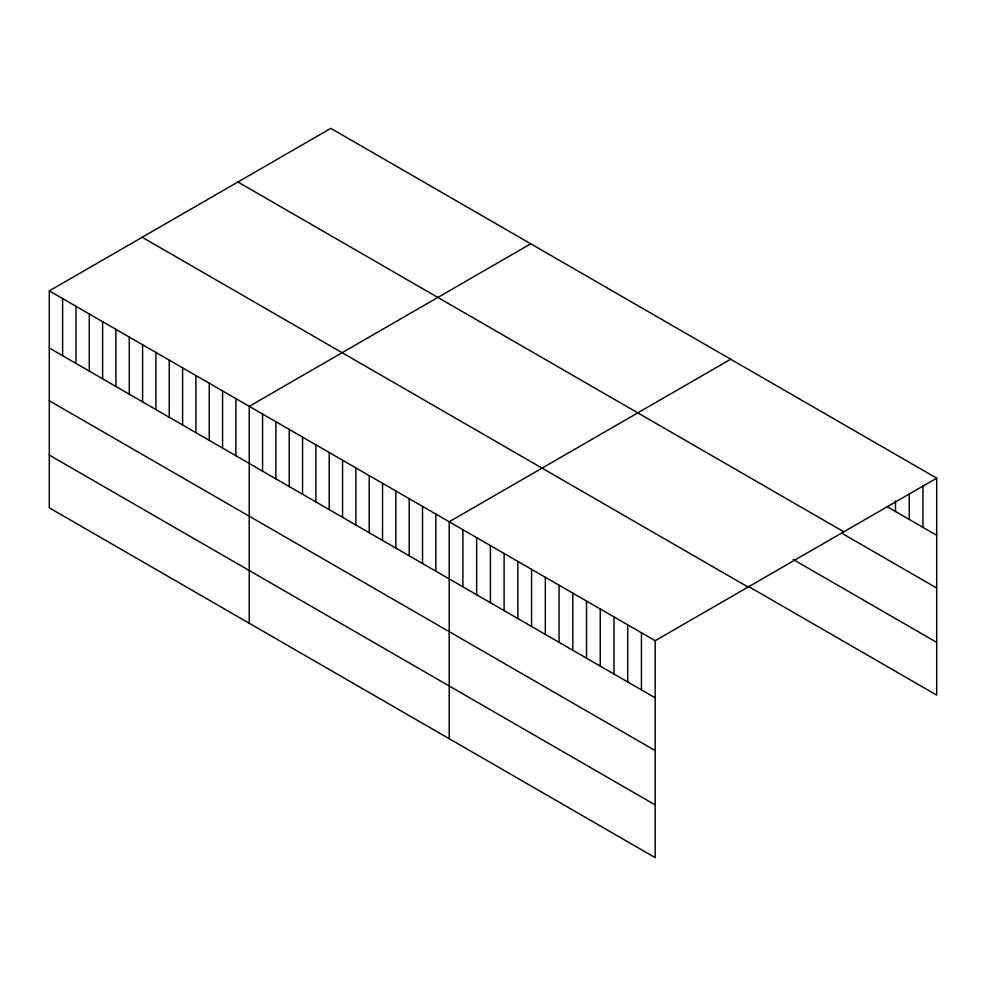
<?xml version="1.0" encoding="UTF-8"?>
<svg xmlns="http://www.w3.org/2000/svg" width="986" height="986" viewBox="0 0 986 986"><rect width="100%" height="100%" fill="white"/><g stroke="black" fill="none" stroke-linecap="round" stroke-linejoin="round"><path stroke-width="1.48" d="M49.3 290.895L655.185 640.703L655.185 857.635L49.3 507.827L49.3 290.895L330.815 128.365L936.7 478.173L936.7 695.105L748.177 586.263M530.764 243.801L249.236 406.331L249.236 623.263M730.7 359.237L449.185 521.767L449.185 738.699M655.185 640.703L936.7 478.173M886.759 506.459L936.7 535.287M237.922 182.003L843.794 531.799M841.81 533.253L936.7 588.026M793.126 559.469L936.7 642.367M142.206 237.269L748.078 587.064M49.3 348.021L655.185 697.829M49.3 400.76L655.185 750.568M49.3 455.088L655.185 804.896M922.97 485.272L922.97 527.362M909.228 493.875L909.228 519.437M895.498 500.987L895.498 511.512M641.455 632.778L641.455 689.892M627.712 624.841L627.712 681.967M613.982 616.916L613.982 674.042M600.252 608.991L600.252 666.105M586.51 601.053L586.51 658.18M572.78 593.128L572.78 650.255M559.05 585.203L559.05 642.317M545.32 577.266L545.32 634.392M531.577 569.341L531.577 626.467M517.847 561.416L517.847 618.542M504.117 553.479L504.117 610.605M490.387 545.554L490.387 602.68M476.645 537.629L476.645 594.755M462.915 529.704L462.915 586.818M435.849 514.076L435.849 571.202M422.526 506.373L422.526 563.499M409.19 498.682L409.19 555.808M395.867 490.991L395.867 548.105M382.531 483.288L382.531 540.414M369.208 475.597L369.208 532.723M355.872 467.894L355.872 525.02M342.549 460.203L342.549 517.33M329.213 452.512L329.213 509.626M315.89 444.809L315.89 501.936M302.554 437.118L302.554 494.245M289.231 429.415L289.231 486.542M275.895 421.725L275.895 478.851M262.572 414.034L262.572 471.148M235.913 398.64L235.913 455.766M222.577 390.937L222.577 448.063M209.254 383.246L209.254 440.372M195.918 375.555L195.918 432.669M182.595 367.852L182.595 424.978M169.259 360.161L169.259 417.288M155.936 352.47L155.936 409.584M142.6 344.767L142.6 401.894M129.277 337.076L129.277 394.19M115.941 329.373L115.941 386.5M102.618 321.683L102.618 378.809M89.282 313.992L89.282 371.106M75.959 306.289L75.959 363.415M62.623 298.598L62.623 355.724"/></g></svg>
